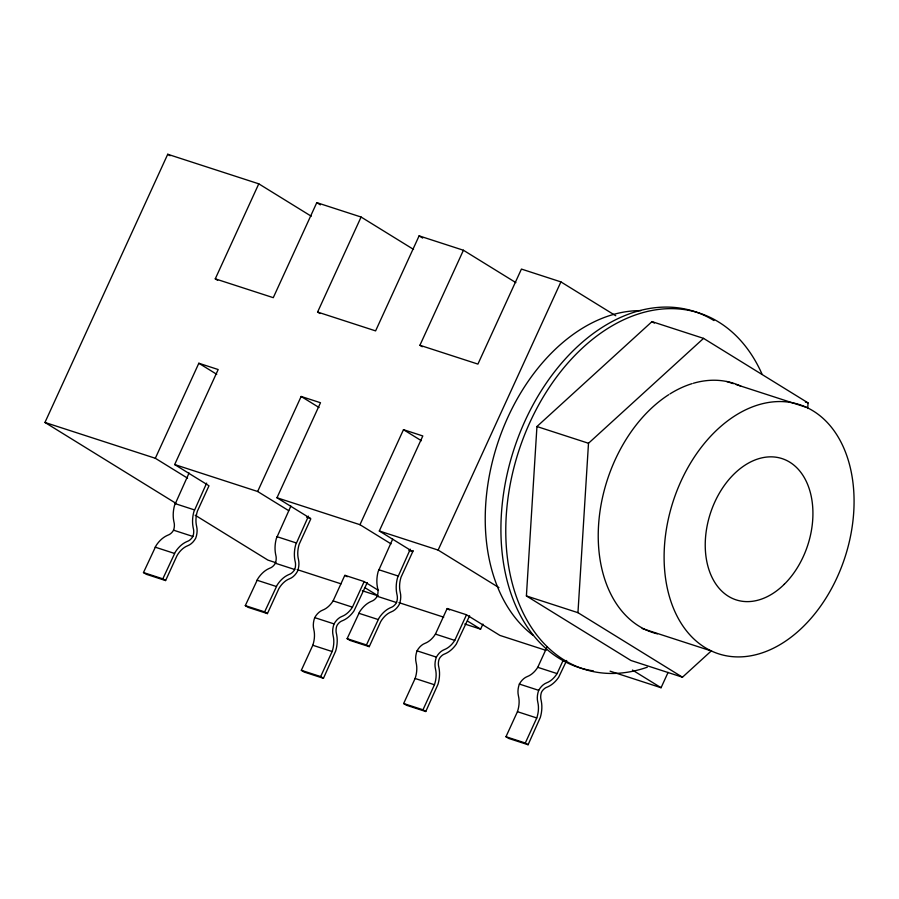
<?xml version="1.0" encoding="UTF-8"?>
<svg xmlns="http://www.w3.org/2000/svg" width="899" height="899" viewBox="0 0 899 899"><rect width="100%" height="100%" fill="white"/><g stroke="black" fill="none" stroke-linecap="round" stroke-linejoin="round"><path stroke-width="1.35" d="M711.491 650.741L682.465 677.205L630.907 660.473L526.398 595.947L536.939 426.531L651.989 321.628L703.546 338.372L808.055 402.887L807.707 408.494M682.465 677.205L577.956 612.68L588.497 443.263L703.546 338.372M189.06 473.009L174.496 505.508A27.341 18.857 -72 0 0 173.743 520.948L174.26 523.454A11.103 7.653 -72 0 1 173.788 529.466L173.181 530.815A11.103 7.653 -72 0 1 169.147 534.624L167.023 535.557A26.936 18.576 -72 0 0 156.123 545.524L143.48 572.562L146.267 574.281L165.607 580.552L177.069 555.515A22.261 15.35 -72 0 1 187.801 545.693A15.789 10.889 -72 0 0 195.712 538.198A15.789 10.889 -72 0 0 196.634 526.398A22.655 15.631 -72 0 1 197.387 511.138L209.006 485.741M206.646 483.111L193.836 511.789A27.341 18.857 -72 0 0 193.083 527.219L193.6 529.736A11.103 7.653 -72 0 1 193.128 535.737L192.51 537.085A11.103 7.653 -72 0 1 188.487 540.895L186.363 541.827A26.936 18.576 -72 0 0 175.451 551.806L162.82 578.832L165.607 580.552M290.883 506.058L276.319 538.557A27.341 18.857 -72 0 0 275.566 553.998L276.083 556.503A11.103 7.653 -72 0 1 275.611 562.516L274.993 563.864A11.103 7.653 -72 0 1 270.97 567.674L268.846 568.606A26.936 18.576 -72 0 0 257.934 578.574L245.303 605.611L248.09 607.331L267.419 613.601L278.892 588.564A22.261 15.35 -72 0 1 289.624 578.742A15.789 10.889 -72 0 0 297.535 571.247A15.789 10.889 -72 0 0 298.457 559.448A22.655 15.631 -72 0 1 299.198 544.187L310.829 518.79M308.469 516.161L295.659 544.839A27.341 18.857 -72 0 0 294.906 560.279L295.423 562.785A11.103 7.653 -72 0 1 294.951 568.786L294.333 570.135A11.103 7.653 -72 0 1 290.31 573.944L288.186 574.877A26.936 18.576 -72 0 0 277.274 584.856L264.632 611.882L267.419 613.601M392.694 539.108L378.142 571.607A27.341 18.857 -72 0 0 377.389 587.047L377.906 589.553A11.103 7.653 -72 0 1 377.434 595.565L376.816 596.914A11.103 7.653 -72 0 1 372.793 600.723L370.669 601.656A26.936 18.576 -72 0 0 359.757 611.623L347.126 638.661L349.913 640.38L369.242 646.651L380.715 621.614A22.261 15.35 -72 0 1 391.447 611.792A15.789 10.889 -72 0 0 399.358 604.308A15.789 10.889 -72 0 0 400.28 592.497A22.655 15.631 -72 0 1 401.021 577.237L413.237 550.57M410.281 549.21L397.482 577.888A27.341 18.857 -72 0 0 396.729 593.329L397.234 595.835A11.103 7.653 -72 0 1 396.774 601.836L396.156 603.184A11.103 7.653 -72 0 1 392.121 606.994L389.997 607.926A26.936 18.576 -72 0 0 379.097 617.905L366.455 644.931L369.242 646.651M176.092 503.429L44.95 422.451L167.731 154.268L258.777 183.823L311.234 216.21M217.659 280.319L215.266 278.847L258.777 183.823M187.576 478.189L155.325 458.276L198.836 363.252L218.176 369.534L174.664 464.558L208.107 485.202M413.551 249.416L361.095 217.03L316.785 202.646L273.274 297.67L215.266 278.847M319.977 313.526L317.594 312.054L361.095 217.03M288.703 510.666L257.653 491.495L301.154 396.47L320.493 402.741L276.982 497.765L310.425 518.42L306.559 517.161M515.88 282.634L463.423 250.248L419.103 235.864L375.602 330.888L317.594 312.054M422.294 346.744L419.912 345.272L463.423 250.248M391.031 543.873L359.971 524.701L403.482 429.677L422.811 435.959L379.311 530.983L412.753 551.626L408.888 550.368M367.275 582.574L353.97 610.949A27.341 18.857 -72 0 1 343.373 620.31L341.294 621.209A11.103 7.653 -72 0 0 337.26 625.03L336.642 626.378A11.103 7.653 -72 0 0 336.181 632.379L336.709 634.952A26.936 18.576 -72 0 1 335.687 651.022L323.449 678.307L304.12 672.025L301.334 670.306L312.796 645.268A22.261 15.35 -72 0 0 313.796 629.446A15.789 10.889 -72 0 1 314.717 617.635A15.789 10.889 -72 0 1 322.64 610.14A22.655 15.631 -72 0 0 333.113 600.892L344.733 575.495M323.449 678.307L320.662 676.587L332.136 651.539A22.261 15.35 -72 0 0 333.136 635.717A15.789 10.889 -72 0 1 334.057 623.906A15.789 10.889 -72 0 1 341.968 616.422A22.655 15.631 -72 0 0 352.442 607.173L364.073 581.777M498.923 587.609L438.128 550.076L560.909 281.893L521.431 269.071L477.92 364.095L419.912 345.272M469.604 615.793L456.287 644.156A27.341 18.857 -72 0 1 445.69 653.517L443.612 654.427A11.103 7.653 -72 0 0 439.589 658.237L438.97 659.585A11.103 7.653 -72 0 0 438.498 665.597L439.027 668.159A26.936 18.576 -72 0 1 438.004 684.229L425.778 711.514L406.438 705.243L403.651 703.524L415.113 678.475A22.261 15.35 -72 0 0 416.125 662.653A15.789 10.889 -72 0 1 417.046 650.842A15.789 10.889 -72 0 1 424.957 643.358A22.655 15.631 -72 0 0 435.431 634.11L447.061 608.713M425.778 711.514L422.991 709.794L434.453 684.757A22.261 15.35 -72 0 0 435.464 668.935A15.789 10.889 -72 0 1 436.386 657.124A15.789 10.889 -72 0 1 444.297 649.629A22.655 15.631 -72 0 0 454.77 640.38L466.401 614.983M464.794 624.007L480.605 629.143L482.92 624.075M566.673 660.473L558.616 677.374A27.341 18.857 -72 0 1 548.008 686.735L545.94 687.634A11.103 7.653 -72 0 0 541.906 691.443L541.288 692.792A11.103 7.653 -72 0 0 540.827 698.804L541.344 701.366A26.936 18.576 -72 0 1 540.321 717.447L528.095 744.732L508.755 738.45L505.968 736.731L517.442 711.693A22.261 15.35 -72 0 0 518.442 695.871A15.789 10.889 -72 0 1 519.364 684.06A15.789 10.889 -72 0 1 527.286 676.565A22.655 15.631 -72 0 0 537.748 667.316L547.053 646.999M528.095 744.732L525.308 743.012L536.77 717.964A22.261 15.35 -72 0 0 537.782 702.141A15.789 10.889 -72 0 1 538.703 690.331A15.789 10.889 -72 0 1 546.614 682.847A22.655 15.631 -72 0 0 557.088 673.598L563.482 659.63M610.095 671.171L661.068 687.724L668.092 672.396M805.414 402.033L808.055 402.887M726.707 381.491L733.37 383.659M736.045 384.525L806.695 407.449A131.007 90.35 -72 0 1 806.437 623.378A131.007 90.35 -72 0 1 664.103 556.863A131.007 90.35 -72 0 1 806.695 407.449M536.939 426.531L588.497 443.263M44.95 422.451L155.325 458.276M174.664 464.558L257.653 491.495M276.982 497.765L359.971 524.701M379.311 530.983L438.128 550.076M642.144 628.513L711.457 651.011M526.398 595.947L577.956 612.68M175.047 503.597L194.386 509.879M276.87 536.647L296.209 542.929M378.693 569.696L398.032 575.978M275.881 562.695L267.902 560.099L195.173 515.206M297.153 569.595L341.047 583.844M362.319 590.755L378.277 595.936L365.14 587.822M398.931 602.633L443.713 617.175M546.041 650.382L499.934 635.424L466.491 614.77L447.163 608.499L449.545 609.971M173.552 530.185L192.892 536.456M275.375 563.235L294.715 569.505M377.198 596.284L396.538 602.555M333.113 600.892L352.442 607.173M435.431 634.11L454.77 640.38M537.748 667.316L557.088 673.598M155.122 547.143L174.451 553.413M256.934 580.192L276.274 586.463M358.757 613.242L378.097 619.512M314.717 617.635L334.057 623.906M417.046 650.842L436.386 657.124M519.364 684.06L538.703 690.331M143.48 572.562L162.82 578.832M245.303 605.611L264.632 611.882M347.126 638.661L366.455 644.931M312.796 645.268L332.136 651.539M415.113 678.475L434.453 684.757M517.442 711.693L536.77 717.964M301.334 670.306L320.662 676.587M403.651 703.524L422.991 709.794M505.968 736.731L525.308 743.012M651.989 321.628L654.36 323.101M560.909 281.893L615.748 315.751M419.103 235.864L422.687 238.066M316.785 202.646L320.359 204.86M167.731 154.268L170.113 155.741M403.482 429.677L421.395 440.735M301.154 396.47L319.078 407.528M198.836 363.252L216.749 374.321M632.458 670.058L661.068 687.724M467.458 621.029L480.605 629.143M378.501 590.407L364.174 581.563L344.834 575.281L347.228 576.753M533.276 635.469A175.451 120.994 -72 0 1 497.81 442.881A175.451 120.994 -72 0 1 640.796 310.627M647.28 667.204A187.149 129.063 -72 0 1 508.16 563.37A187.149 129.063 -72 0 1 597.116 335.776A187.149 129.063 -72 0 1 761.936 373.894M593.419 670.901A187.149 129.063 -72 0 1 515.352 445.129A187.149 129.063 -72 0 1 713.952 320.55M657.405 633.851A131.007 90.35 -72 0 1 598.419 527.837A131.007 90.35 -72 0 1 668.766 394.661M669.957 393.908A131.007 90.35 -72 0 1 692.118 383.626M693.354 383.266A131.007 90.35 -72 0 1 740.821 386.143M784.321 584.238A74.28 51.221 -72 0 0 787.636 460.962A74.28 51.221 -72 0 0 705.266 542.49A74.28 51.221 -72 0 0 784.321 584.238"/></g></svg>
